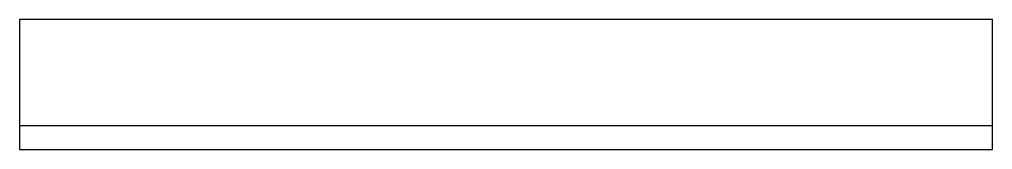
# Model space of a CAD drawing. Header units: millimetres. Extents: x 0 to 502, y 0 to 67.
import ezdxf

# ---------------------------------------------------------------- set-up
doc = ezdxf.new("R2010")
doc.units = ezdxf.units.MM

msp = doc.modelspace()

# ---------------------------------------------------------------- linework, layer by layer
at = {"color": 7, "linetype": 'Continuous', "lineweight": 25}
for p, q in [((502, 67), (0, 67)), ((0, 67), (0, 0)), ((502, 0), (502, 67)), ((502, 12.2), (0, 12.2)), ((0, 0), (502, 0))]:
    msp.add_line(p, q, dxfattribs=at)

doc.saveas('drawing.dxf')
